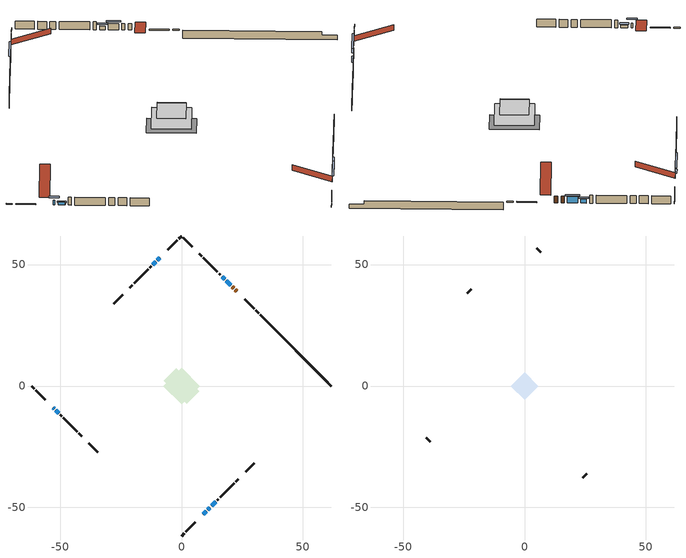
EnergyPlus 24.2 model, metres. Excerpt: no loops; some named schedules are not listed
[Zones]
conditioned space
 floor outside (Floor1 construction): -1.93,0 0,1.93 1.93,0 0,-1.93 z1.37
 floor outside (Floor2 construction): -1.14,0 0,1.14 1.14,0 0,-1.14 z1.37
 floor adiabatic (AdiabaticFloorConstruction): -7.58,0 0,7.58 7.58,0 0,-7.58 z1.37
 floor foundation (Slab1 construction): -7.33,2.15 -2.15,7.33 7.33,-2.15 2.15,-7.33 z-1.07
 wall outside (RimJoist1 construction): 0,-61.74 1.19,-60.55 / -61.74,0 -60.55,-1.19 / 0,61.74 -1.19,60.55 / 31.77,29.97 30.59,31.16 z1.37:1.67
 wall outside (RimJoist2 construction): 1.85,-59.9 5.65,-56.09 / -59.9,-1.85 -56.09,-5.65 / -1.85,59.9 -5.65,56.09 / 29.93,31.81 26.13,35.62 z1.37:1.67
 wall outside (AdiabaticWallConstruction 1): 22.82,38.92 22.17,39.57 / 21.52,40.22 20.94,40.8 z1.37:3.4
 wall outside (AdiabaticWallConstruction): 20.29,41.45 18.38,43.36 z1.37:3.38; 8.96,-52.79 10.21,-51.53 / -10.62,51.13 -11.87,49.87 z1.37:2.34; 10.87,-50.87 11.7,-50.05 / 12.35,-49.39 14,-47.74 / -51.81,-9.94 -50.55,-11.19 z1.37:2.23; -8.96,52.79 -9.96,51.78 / -52.79,-8.96 -52.46,-9.28 z1.37:2.84; 17.73,44.01 16.69,45.06 z1.37:2.54
 wall outside (Wall1 construction): 14.66,-47.08 15.23,-46.52 / -49.89,-11.85 -49.33,-12.42 / -12.53,49.21 -13.1,48.65 / 16.03,45.71 15.46,46.28 z1.37:3.81
 wall outside (Wall2 construction): 15.88,-45.86 21.65,-40.09 / -48.67,-13.07 -42.9,-18.84 / -13.75,47.99 -19.52,42.22 / 14.81,46.94 9.04,52.71 z1.37:3.81
 wall outside (Wall3 construction): 22.31,-39.43 23.41,-38.34 / -42.24,-19.5 -41.15,-20.6 / -20.18,41.56 -21.28,40.47 / 8.38,53.36 7.28,54.46 z1.37:3.81
 wall outside (Wall6 construction): 26.37,-35.38 30.03,-31.71 / -38.19,-23.56 -34.52,-27.22 / -24.24,37.51 -27.9,33.84 / 4.32,57.42 0.66,61.09 z1.37:3.81
 wall foundation (FoundationWall1 construction): 32.43,29.31,-1.07 32.43,29.31,1.37 58.81,2.93,1.37 58.81,2.93,0.3 61.74,0,0.3 61.74,0,-1.07
 window (WindowConstruction): 20.29,41.46 18.38,43.36 z1.37:3.38
 window (WindowConstruction 7): 8.96,-52.79 10.21,-51.53 z1.37:2.34
 window (WindowConstruction 8): 10.87,-50.87 11.7,-50.05 z1.37:2.23
 window (WindowConstruction 1): -8.96,52.79 -9.96,51.78 z1.37:2.84
 window (WindowConstruction 2): 12.35,-49.39 14,-47.74 z1.37:2.23
 window (WindowConstruction 3): -52.79,-8.96 -52.46,-9.28 z1.37:2.84
 window (WindowConstruction 4): -51.81,-9.94 -50.55,-11.19 z1.37:2.23
 window (WindowConstruction 5): 17.73,44.02 16.69,45.06 z1.37:2.54
 window (WindowConstruction 6): -10.62,51.12 -11.87,49.87 z1.37:2.34
 door (Door): 22.82,38.93 22.17,39.57 z1.37:3.4
 door (Door 1): 21.52,40.23 20.94,40.8 z1.37:3.4
 ceiling adiabatic (AdiabaticFloorConstruction): 0,-7.58 7.58,0 0,7.58 -7.58,0 z1.37
attic - vented
 floor to conditioned space (Floor3 construction Reversed): -5.57,0 0,5.57 5.57,0 0,-5.57 z3.81
 floor to conditioned space (Floor4 construction Reversed): -5.45,0 0,5.45 5.45,0 0,-5.45 z3.81
 wall outside (Wall4 construction): 24.06,-37.68 25.71,-36.03 / -40.49,-21.25 -38.84,-22.9 / -21.93,39.81 -23.58,38.16 / 6.63,55.12 4.98,56.76 z1.37:3.81
 roof outside (Roof1 construction): 8.3,-53.44,3.81 0.73,-45.87,7.38 -1.26,-47.87,7.38 6.3,-55.44,3.81; -53.44,-8.3,3.81 -45.87,-0.73,7.38 -47.87,1.26,7.38 -55.44,-6.3,3.81; -8.3,53.44,3.81 -0.73,45.87,7.38 1.26,47.87,7.38 -6.3,55.44,3.81; 23.47,38.27,3.81 15.9,30.7,7.38 17.9,28.7,7.38 25.47,36.27,3.81
shading: 17.95,43.79 20.72,41.02 21.04,41.35 18.28,44.11 z3.99; 12.15,-49.59 7.02,-54.72 7.34,-55.05 12.48,-49.92 z5.08; 13.63,-48.11 8.93,-52.81 9.26,-53.14 13.96,-48.43 z4.97; -10.17,51.57 -8.75,53 -9.07,53.32 -10.5,51.9 z3.14; 14.21,-47.53 12.14,-49.6 12.47,-49.93 14.54,-47.85 z2.53; -51.6,-10.14 -53.65,-8.09 -54.08,-8.53 -52.03,-10.57 z4.06; -50.34,-11.4 -52.02,-9.73 -52.45,-10.16 -50.77,-11.84 z2.53; 16.26,45.49 18.16,43.58 18.48,43.91 16.58,45.81 z3.15; -13.81,47.93 -8.68,53.06 -9.01,53.39 -14.14,48.26 z5.08
[Building]
Building 1: Terrain=Suburbs
[Site:Location]
Calgary Intl AP_AB: Latitude {deg}=51.11; Longitude {deg}=-114.02; Time Zone {hr}=-7; Elevation {m}=1084; Keep Site Location Information=Yes
[Site:GroundTemperature:Shallow]
0.326196, -1.55603, -1.70677, -0.813554, 2.7722, 6.34125, 9.43543, 11.3955, 11.562, 9.96783, 6.95256, 3.49299
[Site:WaterMainsTemperature]
Calculation Method=Schedule; Temperature Schedule=mains temperature schedule
[Material] Roughness=Rough; Thermal Absorptance=0.9
Name | Thickness {m} | Conductivity {W/m-K} | Density {kg/m3} | Specific Heat {J/kg-K} | Solar Absorptance | Visible Absorptance
asphalt or fiberglass shingles | 0.00635 | 0.162714 | 1121.4 | 1465.45 | 0.4 | 0.4
ceiling loosefill ins | 0.169333 | 0.0480833 | 16.02 | 1046.75 | 0.7 | 0.7
ceiling stud and cavity | 0.1397 | 0.153456 | 65.682 | 1177.47 | 0.7 | 0.7
ceiling stud and cavity 1 | 0.1397 | 0.185801 | 65.682 | 1177.47 | 0.7 | 0.7
concrete 4.0 in. | 0.1016 | 1.803125 | 2242.8 | 837.4 | 0.7 | 0.7
concrete 8.0 in. | 0.2032 | 1.803125 | 2242.8 | 837.4 | 0.7 | 0.7
door material | 0.04445 | 0.0451087 | 512.64 | 1214.23 | 0.7 | 0.7
floor covering | 0.0127 | 0.0433444 | 54.468 | 1339.84 | 0.6 | 0.6
floor rigid ins | 0.103632 | 0.029427 | 32.04 | 1214.23 | 0.7 | 0.7
floor rigid ins 1; wall rigid ins 1 | 0.512978 | 0.029427 | 32.04 | 1214.23 | 0.7 | 0.7
floor stud and cavity | 0.1397 | 0.122209 | 92.3553 | 1139.71 | 0.7 | 0.7
floor stud and cavity 1 | 0.1397 | 0.122966 | 92.3553 | 1139.71 | 0.7 | 0.7
floor stud and cavity 2 | 0.1397 | 1.75129 | 37.0049 | 1207.88 | 0.7 | 0.7
furniture material conditioned space 1 | 0.1524 | 0.115458 | 640.8 | 1214.23 | 0.6 | 0.6
gypsum board | 0.0127 | 0.160291 | 801 | 837.4 | 0.6 | 0.6
osb sheathing 0.5 in. | 0.0127 | 0.115458 | 512.64 | 1214.23 | 0.7 | 0.7
osb sheathing 0.75 in. | 0.01905 | 0.115458 | 512.64 | 1214.23 | 0.7 | 0.7
osb sheathing 2.0 in. | 0.0508 | 0.115458 | 512.64 | 1214.23 | 0.7 | 0.7
rim joist rigid ins; wall rigid ins | 0.051816 | 0.029427 | 32.04 | 1214.23 | 0.7 | 0.7
rim joist stud and cavity | 0.0508 | 0.0513729 | 125.044 | 1163.47 | 0.6 | 0.6
rim joist stud and cavity 1 | 0.0508 | 0.0498635 | 125.044 | 1163.47 | 0.6 | 0.6
slab rigid ins | 0.000517642 | 0.029427 | 32.04 | 1214.23 | 0.7 | 0.7
wall stud and cavity | 0.1397 | 0.186681 | 139.0536 | 1170.24 | 0.7 | 0.7
wall stud and cavity 1 | 0.1397 | 0.174372 | 139.0536 | 1170.24 | 0.7 | 0.7
wall stud and cavity 2 | 0.1397 | 0.255113 | 139.0536 | 1170.24 | 0.7 | 0.7
wall stud and cavity 3 | 0.0889 | 6.9971 | 50.32683 | 1063.81 | 0.6 | 0.6
wall stud and cavity 4 | 0.1397 | 0.206382 | 139.0536 | 1170.24 | 0.7 | 0.7
wall stud and cavity 5 | 0.0889 | 0.380278 | 52.3479 | 1209.89 | 0.7 | 0.7
wall stud and cavity 6 | 0.0889 | 0.391764 | 83.0341 | 1211.67 | 0.7 | 0.7
wood siding | 0.0254 | 0.102417 | 544.68 | 1172.36 | 0.4 | 0.4
wood siding 1 | 0.00254 | 0.102417 | 544.68 | 1172.36 | 0.4 | 0.4
wood siding 2; wood siding 3; wood siding 4 | 0.0254 | 0.102417 | 544.68 | 1172.36 | 0.7 | 0.7
[WindowMaterial:SimpleGlazingSystem]
Name | U-Factor {W/m2-K} | Solar Heat Gain Coefficient
WindowMaterial | 2.79698 | 0.66
WindowMaterial 1 | 2.779381 | 0.56
WindowMaterial 2 | 2.77768 | 0.53
WindowMaterial 3 | 2.75724 | 0.6
WindowMaterial 4 | 2.77825 | 0.66
WindowMaterial 5 | 2.78619 | 0.58
WindowMaterial 6 | 2.78563 | 0.58
[Construction]
AdiabaticFloorConstruction: floor stud and cavity 2, floor rigid ins 1, osb sheathing 0.75 in., floor covering
AdiabaticWallConstruction: wood siding 3, wall rigid ins 1, wall stud and cavity 5, gypsum board
AdiabaticWallConstruction 1: wood siding 4, wall rigid ins 1, wall stud and cavity 5, gypsum board
Door; Door 1: door material
Floor1 construction: floor stud and cavity, floor rigid ins, osb sheathing 0.75 in., floor covering
Floor2 construction: floor stud and cavity 1, floor rigid ins, osb sheathing 0.75 in., floor covering
Floor3 construction Reversed: gypsum board, ceiling stud and cavity, ceiling loosefill ins
Floor4 construction Reversed: gypsum board, ceiling stud and cavity 1, ceiling loosefill ins
FoundationWall1 construction: concrete 8.0 in.
furniture construction conditioned space 1: furniture material conditioned space 1
PartitionWallConstruction: gypsum board, wall stud and cavity 6, gypsum board
RimJoist1 construction: wood siding 2, rim joist rigid ins, osb sheathing 2.0 in., rim joist stud and cavity
RimJoist2 construction: wood siding 2, rim joist rigid ins, osb sheathing 2.0 in., rim joist stud and cavity 1
Roof1 construction: asphalt or fiberglass shingles
Slab1 construction: slab rigid ins, concrete 4.0 in.
Wall1 construction: wood siding, wall rigid ins, osb sheathing 0.5 in., wall stud and cavity, gypsum board
Wall2 construction: wood siding, wall rigid ins, osb sheathing 0.5 in., wall stud and cavity 1, gypsum board
Wall3 construction: wood siding, wall rigid ins, osb sheathing 0.5 in., wall stud and cavity 2, gypsum board
Wall4 construction: wood siding 1, wall stud and cavity 3
Wall6 construction: wood siding, wall rigid ins, osb sheathing 0.5 in., wall stud and cavity 4, gypsum board
WindowConstruction: WindowMaterial
WindowConstruction 1: WindowMaterial 1
WindowConstruction 2; WindowConstruction 8: WindowMaterial 2
WindowConstruction 3: WindowMaterial 3
WindowConstruction 4: WindowMaterial 4
WindowConstruction 5: WindowMaterial 5
WindowConstruction 6; WindowConstruction 7: WindowMaterial 6
[Zone] Multiplier=1; Part of Total Floor Area=Yes
Name | Volume {m3}
attic - vented | 70.681
conditioned space | 599.1
[Space]
Name | Zone | Volume {m3}
attic - vented 1 | attic - vented | 70.681
conditioned space 1 | conditioned space | 599.1
[ZoneInfiltration:EffectiveLeakageArea]
infil attic - vented 1: Zone or Space=attic - vented 1; Schedule=Always On Discrete; Effective Air Leakage Area {cm2}=4169.49; Stack Coefficient=0.000417703; Wind Coefficient=1.38087e-05
[ZoneMixing]
whole house fan mix: Zone or Space=attic - vented; Schedule=Always On Continuous; Design Flow Rate Calculation Method=Flow/Zone; Design Flow Rate {m3/s}=0; Source Zone or Space=conditioned space
[SurfaceProperty:ExposedFoundationPerimeter]
Slab1: Exposed Perimeter Calculation Method=TotalExposedPerimeter; Total Exposed Perimeter {m}=41.453
[InternalMass] Zone or ZoneList=conditioned space; Space or SpaceList=conditioned space 1
Name | Construction | Surface Area {m2}
furniture mass conditioned space 1 | furniture construction conditioned space 1 | 89.1764
partition wall mass | PartitionWallConstruction | 222.941
[Lights]
interior lighting: Zone or ZoneList or Space or SpaceList=conditioned space 1; Schedule=interior lighting schedule; Design Level Calculation Method=LightingLevel; Lighting Level {W}=343.2; Return Air Fraction=0; Fraction Radiant=0.6; Fraction Visible=0.2; Fraction Replaceable=1
[People]
occupants: Zone or ZoneList or Space or SpaceList=conditioned space 1; Number of People Schedule=occupants schedule; Number of People Calculation Method=People; Number of People=3; Fraction Radiant=0.314171; Sensible Heat Fraction=0.56303; Activity Level Schedule=occupants activity schedule; Carbon Dioxide Generation Rate {m3/s-W}=0; Enable ASHRAE 55 Comfort Warnings=No; Mean Radiant Temperature Calculation Type=EnclosureAveraged
[ElectricEquipment] Zone or ZoneList or Space or SpaceList=conditioned space 1; Design Level Calculation Method=EquipmentLevel
Name | Schedule | Design Level {W} | Fraction Latent | Fraction Radiant | Fraction Lost
clothes dryer | clothes dryer schedule | 140.772 | 0.015 | 0.081 | 0.85
clothes washer | clothes washer schedule | 32.1985 | 0.03 | 0.162 | 0.7
cooking range | cooking range schedule | 215.147 | 0.08 | 0.432 | 0.2
dishwasher | dishwasher schedule | 66.8632 | 0.3 | 0.18 | 0.4
fridge | fridge schedule | 72.9452 | 0 | 0.6 | 0
mech vent bath fan 0 | mech vent bath fan 0 schedule | 50.2 | 0 | 0 | 1
mech vent bath fan 1 | mech vent bath fan 1 schedule | 50.2 | 0 | 0 | 1
mech vent bath fan 2 | mech vent bath fan 2 schedule | 50.2 | 0 | 0 | 1
mech vent house fan | mech vent house fan schedule | 0 | 0 | 0 | 1
mech vent house fan cfis | mech vent house fan cfis schedule | 0 | 0 | 0 | 0
mech vent range fan 0 | mech vent range fan 0 schedule | 57 | 0 | 0 | 1
misc plug loads | misc plug loads schedule | 494.7 | 0.045 | 0.513 | 0.1
whole house fan | Always On Discrete | 0 | 0 | 0 | 1
[OtherEquipment] Zone or ZoneList or Space or SpaceList=conditioned space 1; Design Level Calculation Method=EquipmentLevel
Name | Fuel Type | Schedule | Design Level {W} | Fraction Latent | Fraction Radiant | Fraction Lost
clothes dryer 1 | Electricity | clothes dryer schedule | 0 | 0.015 | 0.081 | 0.85
cooking range 1 | Electricity | cooking range schedule | 0 | 0.08 | 0.432 | 0.2
general water use latent | None | general water use schedule | 62.594 | 1 | 0 | 0
general water use sensible | None | general water use schedule | -61.6891 | 0 | 0.6 | 0
mech vent house fan latent load | None | Always On Discrete | 0 | 1 | 0 | 0
mech vent house fan sensible load | None | Always On Discrete | 0 | 0 | 0 | 0
water heater energy adjustment1 | NaturalGas | Always On Discrete | 0.01 | 0 | 0 | 1
[ZoneInfiltration:DesignFlowRate] Zone or ZoneList or Space or SpaceList=conditioned space 1; Schedule=Always On Discrete; Design Flow Rate Calculation Method=Flow/Zone; Design Flow Rate {m3/s}=0
infil flow; natural vent flow; whole house fan flow
[Foundation:Kiva]
Foundation Kiva 1: Initial Indoor Air Temperature {C}=18; Wall Height Above Grade {m}=1.36998; Wall Depth Below Slab {m}=0.2032
[Foundation:Kiva:Settings]
Soil Conductivity {W/m-K}=0.849921; Soil Density {kg/m3}=1842.3; Soil Specific Heat {J/kg-K}=418.7; Ground Solar Absorptivity=0.9; Ground Thermal Absorptivity=0.9; Ground Surface Roughness {m}=0.03; Far-Field Width {m}=40; Deep-Ground Boundary Condition=ZeroFlux; Deep-Ground Depth {m}=40; Minimum Cell Dimension {m}=0.2; Maximum Cell Growth Coefficient=3; Simulation Timestep=Timestep
[Exterior:Lights]
exterior lighting: Schedule=exterior lighting schedule; Design Level {W}=75.6
[Schedule:Constant]
Name | Hourly Value
Always On Continuous; mech vent house fan schedule; mech vent house fan cfis schedule; Always On Discrete | 1
occupants activity schedule | 117.228
fridge schedule | 0
[Schedule:Week:Daily]
interior lighting schedule Week Rule - Jan1-Jan27: interior lighting schedule day, interior lighting schedule day, interior lighting schedule day, interior lighting schedule day, interior lighting schedule day, interior lighting schedule day, interior lighting schedule day, interior lighting schedule default day, interior lighting schedule default day, interior lighting schedule default day, interior lighting schedule default day, interior lighting schedule default day
interior lighting schedule Week Rule - Jan28-Feb3: interior lighting schedule day, interior lighting schedule day, interior lighting schedule day, interior lighting schedule day, interior lighting schedule day 1, interior lighting schedule day 1, interior lighting schedule day 1, interior lighting schedule default day, interior lighting schedule default day, interior lighting schedule default day, interior lighting schedule default day, interior lighting schedule default day
interior lighting schedule Week Rule - Feb4-Feb24: interior lighting schedule day 1, interior lighting schedule day 1, interior lighting schedule day 1, interior lighting schedule day 1, interior lighting schedule day 1, interior lighting schedule day 1, interior lighting schedule day 1, interior lighting schedule default day, interior lighting schedule default day, interior lighting schedule default day, interior lighting schedule default day, interior lighting schedule default day
interior lighting schedule Week Rule - Feb25-Mar3: interior lighting schedule day 1, interior lighting schedule day 1, interior lighting schedule day 1, interior lighting schedule day 1, interior lighting schedule day 2, interior lighting schedule day 2, interior lighting schedule day 2, interior lighting schedule default day, interior lighting schedule default day, interior lighting schedule default day, interior lighting schedule default day, interior lighting schedule default day
interior lighting schedule Week Rule - Mar4-Mar31: interior lighting schedule day 2, interior lighting schedule day 2, interior lighting schedule day 2, interior lighting schedule day 2, interior lighting schedule day 2, interior lighting schedule day 2, interior lighting schedule day 2, interior lighting schedule default day, interior lighting schedule default day, interior lighting schedule default day, interior lighting schedule default day, interior lighting schedule default day
interior lighting schedule Week Rule - Apr1-Apr28: interior lighting schedule day 3, interior lighting schedule day 3, interior lighting schedule day 3, interior lighting schedule day 3, interior lighting schedule day 3, interior lighting schedule day 3, interior lighting schedule day 3, interior lighting schedule default day, interior lighting schedule default day, interior lighting schedule default day, interior lighting schedule default day, interior lighting schedule default day
interior lighting schedule Week Rule - Apr29-May5: interior lighting schedule day 3, interior lighting schedule day 3, interior lighting schedule day 4, interior lighting schedule day 4, interior lighting schedule day 4, interior lighting schedule day 4, interior lighting schedule day 4, interior lighting schedule default day, interior lighting schedule default day, interior lighting schedule default day, interior lighting schedule default day, interior lighting schedule default day
interior lighting schedule Week Rule - May6-May26: interior lighting schedule day 4, interior lighting schedule day 4, interior lighting schedule day 4, interior lighting schedule day 4, interior lighting schedule day 4, interior lighting schedule day 4, interior lighting schedule day 4, interior lighting schedule default day, interior lighting schedule default day, interior lighting schedule default day, interior lighting schedule default day, interior lighting schedule default day
interior lighting schedule Week Rule - May27-Jun2: interior lighting schedule day 4, interior lighting schedule day 4, interior lighting schedule day 4, interior lighting schedule day 4, interior lighting schedule day 4, interior lighting schedule day 5, interior lighting schedule day 5, interior lighting schedule default day, interior lighting schedule default day, interior lighting schedule default day, interior lighting schedule default day, interior lighting schedule default day
interior lighting schedule Week Rule - Jun3-Jun30: interior lighting schedule day 5, interior lighting schedule day 5, interior lighting schedule day 5, interior lighting schedule day 5, interior lighting schedule day 5, interior lighting schedule day 5, interior lighting schedule day 5, interior lighting schedule default day, interior lighting schedule default day, interior lighting schedule default day, interior lighting schedule default day, interior lighting schedule default day
interior lighting schedule Week Rule - Jul1-Jul28: interior lighting schedule day 6, interior lighting schedule day 6, interior lighting schedule day 6, interior lighting schedule day 6, interior lighting schedule day 6, interior lighting schedule day 6, interior lighting schedule day 6, interior lighting schedule default day, interior lighting schedule default day, interior lighting schedule default day, interior lighting schedule default day, interior lighting schedule default day
interior lighting schedule Week Rule - Jul29-Aug4: interior lighting schedule day 6, interior lighting schedule day 6, interior lighting schedule day 6, interior lighting schedule day 7, interior lighting schedule day 7, interior lighting schedule day 7, interior lighting schedule day 7, interior lighting schedule default day, interior lighting schedule default day, interior lighting schedule default day, interior lighting schedule default day, interior lighting schedule default day
interior lighting schedule Week Rule - Aug5-Aug25: interior lighting schedule day 7, interior lighting schedule day 7, interior lighting schedule day 7, interior lighting schedule day 7, interior lighting schedule day 7, interior lighting schedule day 7, interior lighting schedule day 7, interior lighting schedule default day, interior lighting schedule default day, interior lighting schedule default day, interior lighting schedule default day, interior lighting schedule default day
interior lighting schedule Week Rule - Aug26-Sep1: interior lighting schedule day 7, interior lighting schedule day 7, interior lighting schedule day 7, interior lighting schedule day 7, interior lighting schedule day 7, interior lighting schedule day 7, interior lighting schedule day 8, interior lighting schedule default day, interior lighting schedule default day, interior lighting schedule default day, interior lighting schedule default day, interior lighting schedule default day
interior lighting schedule Week Rule - Sep2-Sep29: interior lighting schedule day 8, interior lighting schedule day 8, interior lighting schedule day 8, interior lighting schedule day 8, interior lighting schedule day 8, interior lighting schedule day 8, interior lighting schedule day 8, interior lighting schedule default day, interior lighting schedule default day, interior lighting schedule default day, interior lighting schedule default day, interior lighting schedule default day
interior lighting schedule Week Rule - Sep30-Oct6: interior lighting schedule day 8, interior lighting schedule day 9, interior lighting schedule day 9, interior lighting schedule day 9, interior lighting schedule day 9, interior lighting schedule day 9, interior lighting schedule day 9, interior lighting schedule default day, interior lighting schedule default day, interior lighting schedule default day, interior lighting schedule default day, interior lighting schedule default day
interior lighting schedule Week Rule - Oct7-Oct27: interior lighting schedule day 9, interior lighting schedule day 9, interior lighting schedule day 9, interior lighting schedule day 9, interior lighting schedule day 9, interior lighting schedule day 9, interior lighting schedule day 9, interior lighting schedule default day, interior lighting schedule default day, interior lighting schedule default day, interior lighting schedule default day, interior lighting schedule default day
interior lighting schedule Week Rule - Oct28-Nov3: interior lighting schedule day 9, interior lighting schedule day 9, interior lighting schedule day 9, interior lighting schedule day 9, interior lighting schedule day 10, interior lighting schedule day 10, interior lighting schedule day 10, interior lighting schedule default day, interior lighting schedule default day, interior lighting schedule default day, interior lighting schedule default day, interior lighting schedule default day
interior lighting schedule Week Rule - Nov4-Nov24: interior lighting schedule day 10, interior lighting schedule day 10, interior lighting schedule day 10, interior lighting schedule day 10, interior lighting schedule day 10, interior lighting schedule day 10, interior lighting schedule day 10, interior lighting schedule default day, interior lighting schedule default day, interior lighting schedule default day, interior lighting schedule default day, interior lighting schedule default day
interior lighting schedule Week Rule - Nov25-Dec1: interior lighting schedule day 10, interior lighting schedule day 10, interior lighting schedule day 10, interior lighting schedule day 10, interior lighting schedule day 10, interior lighting schedule day 10, interior lighting schedule day 11, interior lighting schedule default day, interior lighting schedule default day, interior lighting schedule default day, interior lighting schedule default day, interior lighting schedule default day
interior lighting schedule Week Rule - Dec2-Dec31: interior lighting schedule day 11, interior lighting schedule day 11, interior lighting schedule day 11, interior lighting schedule day 11, interior lighting schedule day 11, interior lighting schedule day 11, interior lighting schedule day 11, interior lighting schedule default day, interior lighting schedule default day, interior lighting schedule default day, interior lighting schedule default day, interior lighting schedule default day
occupants schedule Week Rule - Jan1-Dec31: occupants schedule day, occupants schedule day, occupants schedule day, occupants schedule day, occupants schedule day, occupants schedule day, occupants schedule day, occupants schedule default day, occupants schedule default day, occupants schedule default day, occupants schedule default day, occupants schedule default day
clothes dryer schedule Week Rule - Jan1-Dec31: clothes dryer schedule day, clothes dryer schedule day, clothes dryer schedule day, clothes dryer schedule day, clothes dryer schedule day, clothes dryer schedule day, clothes dryer schedule day, clothes dryer schedule default day, clothes dryer schedule default day, clothes dryer schedule default day, clothes dryer schedule default day, clothes dryer schedule default day
clothes washer schedule Week Rule - Jan1-Dec31: clothes washer schedule day, clothes washer schedule day, clothes washer schedule day, clothes washer schedule day, clothes washer schedule day, clothes washer schedule day, clothes washer schedule day, clothes washer schedule default day, clothes washer schedule default day, clothes washer schedule default day, clothes washer schedule default day, clothes washer schedule default day
cooking range schedule Week Rule - Jan1-Dec31: cooking range schedule day, cooking range schedule day, cooking range schedule day, cooking range schedule day, cooking range schedule day, cooking range schedule day, cooking range schedule day, cooking range schedule default day, cooking range schedule default day, cooking range schedule default day, cooking range schedule default day, cooking range schedule default day
dishwasher schedule Week Rule - Jan1-Dec31: dishwasher schedule day, dishwasher schedule day, dishwasher schedule day, dishwasher schedule day, dishwasher schedule day, dishwasher schedule day, dishwasher schedule day, dishwasher schedule default day, dishwasher schedule default day, dishwasher schedule default day, dishwasher schedule default day, dishwasher schedule default day
mech vent bath fan 0 schedule Week Rule - Jan1-Dec31: mech vent bath fan 0 schedule day, mech vent bath fan 0 schedule day, mech vent bath fan 0 schedule day, mech vent bath fan 0 schedule day, mech vent bath fan 0 schedule day, mech vent bath fan 0 schedule day, mech vent bath fan 0 schedule day, mech vent bath fan 0 schedule default day, mech vent bath fan 0 schedule default day, mech vent bath fan 0 schedule default day, mech vent bath fan 0 schedule default day, mech vent bath fan 0 schedule default day
mech vent bath fan 1 schedule Week Rule - Jan1-Dec31: mech vent bath fan 1 schedule day, mech vent bath fan 1 schedule day, mech vent bath fan 1 schedule day, mech vent bath fan 1 schedule day, mech vent bath fan 1 schedule day, mech vent bath fan 1 schedule day, mech vent bath fan 1 schedule day, mech vent bath fan 1 schedule default day, mech vent bath fan 1 schedule default day, mech vent bath fan 1 schedule default day, mech vent bath fan 1 schedule default day, mech vent bath fan 1 schedule default day
mech vent bath fan 2 schedule Week Rule - Jan1-Dec31: mech vent bath fan 2 schedule day, mech vent bath fan 2 schedule day, mech vent bath fan 2 schedule day, mech vent bath fan 2 schedule day, mech vent bath fan 2 schedule day, mech vent bath fan 2 schedule day, mech vent bath fan 2 schedule day, mech vent bath fan 2 schedule default day, mech vent bath fan 2 schedule default day, mech vent bath fan 2 schedule default day, mech vent bath fan 2 schedule default day, mech vent bath fan 2 schedule default day
mech vent range fan 0 schedule Week Rule - Jan1-Dec31: mech vent range fan 0 schedule day, mech vent range fan 0 schedule day, mech vent range fan 0 schedule day, mech vent range fan 0 schedule day, mech vent range fan 0 schedule day, mech vent range fan 0 schedule day, mech vent range fan 0 schedule day, mech vent range fan 0 schedule default day, mech vent range fan 0 schedule default day, mech vent range fan 0 schedule default day, mech vent range fan 0 schedule default day, mech vent range fan 0 schedule default day
misc plug loads schedule Week Rule - Jan1-Dec31: misc plug loads schedule day, misc plug loads schedule day, misc plug loads schedule day, misc plug loads schedule day, misc plug loads schedule day, misc plug loads schedule day, misc plug loads schedule day, misc plug loads schedule default day, misc plug loads schedule default day, misc plug loads schedule default day, misc plug loads schedule default day, misc plug loads schedule default day
general water use schedule Week Rule - Jan1-Dec31: general water use schedule day, general water use schedule day, general water use schedule day, general water use schedule day, general water use schedule day, general water use schedule day, general water use schedule day, general water use schedule default day, general water use schedule default day, general water use schedule default day, general water use schedule default day, general water use schedule default day
exterior lighting schedule Week Rule - Jan1-Jan27: exterior lighting schedule day, exterior lighting schedule day, exterior lighting schedule day, exterior lighting schedule day, exterior lighting schedule day, exterior lighting schedule day, exterior lighting schedule day, exterior lighting schedule default day, exterior lighting schedule default day, exterior lighting schedule default day, exterior lighting schedule default day, exterior lighting schedule default day
exterior lighting schedule Week Rule - Jan28-Feb3: exterior lighting schedule day, exterior lighting schedule day, exterior lighting schedule day, exterior lighting schedule day, exterior lighting schedule day 1, exterior lighting schedule day 1, exterior lighting schedule day 1, exterior lighting schedule default day, exterior lighting schedule default day, exterior lighting schedule default day, exterior lighting schedule default day, exterior lighting schedule default day
exterior lighting schedule Week Rule - Feb4-Feb24: exterior lighting schedule day 1, exterior lighting schedule day 1, exterior lighting schedule day 1, exterior lighting schedule day 1, exterior lighting schedule day 1, exterior lighting schedule day 1, exterior lighting schedule day 1, exterior lighting schedule default day, exterior lighting schedule default day, exterior lighting schedule default day, exterior lighting schedule default day, exterior lighting schedule default day
exterior lighting schedule Week Rule - Feb25-Mar3: exterior lighting schedule day 1, exterior lighting schedule day 1, exterior lighting schedule day 1, exterior lighting schedule day 1, exterior lighting schedule day 2, exterior lighting schedule day 2, exterior lighting schedule day 2, exterior lighting schedule default day, exterior lighting schedule default day, exterior lighting schedule default day, exterior lighting schedule default day, exterior lighting schedule default day
exterior lighting schedule Week Rule - Mar4-Mar31: exterior lighting schedule day 2, exterior lighting schedule day 2, exterior lighting schedule day 2, exterior lighting schedule day 2, exterior lighting schedule day 2, exterior lighting schedule day 2, exterior lighting schedule day 2, exterior lighting schedule default day, exterior lighting schedule default day, exterior lighting schedule default day, exterior lighting schedule default day, exterior lighting schedule default day
exterior lighting schedule Week Rule - Apr1-Apr28: exterior lighting schedule day 3, exterior lighting schedule day 3, exterior lighting schedule day 3, exterior lighting schedule day 3, exterior lighting schedule day 3, exterior lighting schedule day 3, exterior lighting schedule day 3, exterior lighting schedule default day, exterior lighting schedule default day, exterior lighting schedule default day, exterior lighting schedule default day, exterior lighting schedule default day
exterior lighting schedule Week Rule - Apr29-May5: exterior lighting schedule day 3, exterior lighting schedule day 3, exterior lighting schedule day 4, exterior lighting schedule day 4, exterior lighting schedule day 4, exterior lighting schedule day 4, exterior lighting schedule day 4, exterior lighting schedule default day, exterior lighting schedule default day, exterior lighting schedule default day, exterior lighting schedule default day, exterior lighting schedule default day
exterior lighting schedule Week Rule - May6-May26: exterior lighting schedule day 4, exterior lighting schedule day 4, exterior lighting schedule day 4, exterior lighting schedule day 4, exterior lighting schedule day 4, exterior lighting schedule day 4, exterior lighting schedule day 4, exterior lighting schedule default day, exterior lighting schedule default day, exterior lighting schedule default day, exterior lighting schedule default day, exterior lighting schedule default day
exterior lighting schedule Week Rule - May27-Jun2: exterior lighting schedule day 4, exterior lighting schedule day 4, exterior lighting schedule day 4, exterior lighting schedule day 4, exterior lighting schedule day 4, exterior lighting schedule day 5, exterior lighting schedule day 5, exterior lighting schedule default day, exterior lighting schedule default day, exterior lighting schedule default day, exterior lighting schedule default day, exterior lighting schedule default day
exterior lighting schedule Week Rule - Jun3-Jun30: exterior lighting schedule day 5, exterior lighting schedule day 5, exterior lighting schedule day 5, exterior lighting schedule day 5, exterior lighting schedule day 5, exterior lighting schedule day 5, exterior lighting schedule day 5, exterior lighting schedule default day, exterior lighting schedule default day, exterior lighting schedule default day, exterior lighting schedule default day, exterior lighting schedule default day
exterior lighting schedule Week Rule - Jul1-Jul28: exterior lighting schedule day 6, exterior lighting schedule day 6, exterior lighting schedule day 6, exterior lighting schedule day 6, exterior lighting schedule day 6, exterior lighting schedule day 6, exterior lighting schedule day 6, exterior lighting schedule default day, exterior lighting schedule default day, exterior lighting schedule default day, exterior lighting schedule default day, exterior lighting schedule default day
exterior lighting schedule Week Rule - Jul29-Aug4: exterior lighting schedule day 6, exterior lighting schedule day 6, exterior lighting schedule day 6, exterior lighting schedule day 7, exterior lighting schedule day 7, exterior lighting schedule day 7, exterior lighting schedule day 7, exterior lighting schedule default day, exterior lighting schedule default day, exterior lighting schedule default day, exterior lighting schedule default day, exterior lighting schedule default day
[Schedule:Year]
interior lighting schedule: interior lighting schedule Week Rule - Jan1-Jan27, 1, 1, 1, 27, interior lighting schedule Week Rule - Jan28-Feb3, 1, 28, 2, 3, interior lighting schedule Week Rule - Feb4-Feb24, 2, 4, 2, 24, interior lighting schedule Week Rule - Feb25-Mar3, 2, 25, 3, 3, interior lighting schedule Week Rule - Mar4-Mar31, 3, 4, 3, 31, interior lighting schedule Week Rule - Apr1-Apr28, 4, 1, 4, 28, interior lighting schedule Week Rule - Apr29-May5, 4, 29, 5, 5, interior lighting schedule Week Rule - May6-May26, 5, 6, 5, 26, interior lighting schedule Week Rule - May27-Jun2, 5, 27, 6, 2, interior lighting schedule Week Rule - Jun3-Jun30, 6, 3, 6, 30, interior lighting schedule Week Rule - Jul1-Jul28, 7, 1, 7, 28, interior lighting schedule Week Rule - Jul29-Aug4, 7, 29, 8, 4, interior lighting schedule Week Rule - Aug5-Aug25, 8, 5, 8, 25, interior lighting schedule Week Rule - Aug26-Sep1, 8, 26, 9, 1, interior lighting schedule Week Rule - Sep2-Sep29, 9, 2, 9, 29, interior lighting schedule Week Rule - Sep30-Oct6, 9, 30, 10, 6, interior lighting schedule Week Rule - Oct7-Oct27, 10, 7, 10, 27, interior lighting schedule Week Rule - Oct28-Nov3, 10, 28, 11, 3, interior lighting schedule Week Rule - Nov4-Nov24, 11, 4, 11, 24, interior lighting schedule Week Rule - Nov25-Dec1, 11, 25, 12, 1, interior lighting schedule Week Rule - Dec2-Dec31, 12, 2, 12, 31
occupants schedule: occupants schedule Week Rule - Jan1-Dec31, 1, 1, 12, 31
clothes dryer schedule: clothes dryer schedule Week Rule - Jan1-Dec31, 1, 1, 12, 31
clothes washer schedule: clothes washer schedule Week Rule - Jan1-Dec31, 1, 1, 12, 31
cooking range schedule: cooking range schedule Week Rule - Jan1-Dec31, 1, 1, 12, 31
dishwasher schedule: dishwasher schedule Week Rule - Jan1-Dec31, 1, 1, 12, 31
mech vent bath fan 0 schedule: mech vent bath fan 0 schedule Week Rule - Jan1-Dec31, 1, 1, 12, 31
mech vent bath fan 1 schedule: mech vent bath fan 1 schedule Week Rule - Jan1-Dec31, 1, 1, 12, 31
mech vent bath fan 2 schedule: mech vent bath fan 2 schedule Week Rule - Jan1-Dec31, 1, 1, 12, 31
mech vent range fan 0 schedule: mech vent range fan 0 schedule Week Rule - Jan1-Dec31, 1, 1, 12, 31
misc plug loads schedule: misc plug loads schedule Week Rule - Jan1-Dec31, 1, 1, 12, 31
general water use schedule: general water use schedule Week Rule - Jan1-Dec31, 1, 1, 12, 31
exterior lighting schedule: exterior lighting schedule Week Rule - Jan1-Jan27, 1, 1, 1, 27, exterior lighting schedule Week Rule - Jan28-Feb3, 1, 28, 2, 3, exterior lighting schedule Week Rule - Feb4-Feb24, 2, 4, 2, 24, exterior lighting schedule Week Rule - Feb25-Mar3, 2, 25, 3, 3, exterior lighting schedule Week Rule - Mar4-Mar31, 3, 4, 3, 31, exterior lighting schedule Week Rule - Apr1-Apr28, 4, 1, 4, 28, exterior lighting schedule Week Rule - Apr29-May5, 4, 29, 5, 5, exterior lighting schedule Week Rule - May6-May26, 5, 6, 5, 26, exterior lighting schedule Week Rule - May27-Jun2, 5, 27, 6, 2, exterior lighting schedule Week Rule - Jun3-Jun30, 6, 3, 6, 30, exterior lighting schedule Week Rule - Jul1-Jul28, 7, 1, 7, 28, exterior lighting schedule Week Rule - Jul29-Aug4, 7, 29, 8, 4, exterior lighting schedule Week Rule - Aug5-Aug25, 8, 5, 8, 25, exterior lighting schedule Week Rule - Aug26-Sep1, 8, 26, 9, 1, exterior lighting schedule Week Rule - Sep2-Sep29, 9, 2, 9, 29, exterior lighting schedule Week Rule - Sep30-Oct6, 9, 30, 10, 6, exterior lighting schedule Week Rule - Oct7-Oct27, 10, 7, 10, 27, exterior lighting schedule Week Rule - Oct28-Nov3, 10, 28, 11, 3, exterior lighting schedule Week Rule - Nov4-Nov24, 11, 4, 11, 24, exterior lighting schedule Week Rule - Nov25-Dec1, 11, 25, 12, 1, exterior lighting schedule Week Rule - Dec2-Dec31, 12, 2, 12, 31
[Schedule:Compact]
mains temperature schedule: Through: 01/01, For: AllDays, Until: 24:00, 5.30611, Through: 01/02, For: AllDays, Until: 24:00, 5.24556, Through: 01/03, For: AllDays, Until: 24:00, 5.18611, Through: 01/04, For: AllDays, Until: 24:00, 5.12778, Through: 01/05, For: AllDays, Until: 24:00, 5.07, Through: 01/06, For: AllDays, Until: 24:00, 5.01278, Through: 01/07, For: AllDays, Until: 24:00, 4.95722, Through: 01/08, For: AllDays, Until: 24:00, 4.90222, Through: 01/09, For: AllDays, Until: 24:00, 4.84778, Through: 01/10, For: AllDays, Until: 24:00, 4.795, Through: 01/11, For: AllDays, Until: 24:00, 4.74278, Through: 01/12, For: AllDays, Until: 24:00, 4.69167, Through: 01/13, For: AllDays, Until: 24:00, 4.64111, Through: 01/14, For: AllDays, Until: 24:00, 4.59222, Through: 01/15, For: AllDays, Until: 24:00, 4.54389, Through: 01/16, For: AllDays, Until: 24:00, 4.49722, Through: 01/17, For: AllDays, Until: 24:00, 4.45111, Through: 01/18, For: AllDays, Until: 24:00, 4.40611, Through: 01/19, For: AllDays, Until: 24:00, 4.36222, Through: 01/20, For: AllDays, Until: 24:00, 4.32, Through: 01/21, For: AllDays, Until: 24:00, 4.27833, Through: 01/22, For: AllDays, Until: 24:00, 4.23778, Through: 01/23, For: AllDays, Until: 24:00, 4.19833, Through: 01/24, For: AllDays, Until: 24:00, 4.16056, Through: 01/25, For: AllDays, Until: 24:00, 4.12333, Through: 01/26, For: AllDays, Until: 24:00, 4.08778, Through: 01/27, For: AllDays, Until: 24:00, 4.05278, Through: 01/28, For: AllDays, Until: 24:00, 4.01944, Through: 01/29, For: AllDays, Until: 24:00, 3.98722, Through: 01/30, For: AllDays, Until: 24:00, 3.95611, Through: 01/31, For: AllDays, Until: 24:00, 3.92667, Through: 02/01, For: AllDays, Until: 24:00, 3.89778, Through: 02/02, For: AllDays, Until: 24:00, 3.87056, Through: 02/03, For: AllDays, Until: 24:00, 3.84444, Through: 02/04, For: AllDays, Until: 24:00, 3.82, Through: 02/05, For: AllDays, Until: 24:00, 3.79611, Through: 02/06, For: AllDays, Until: 24:00, 3.77389, Through: 02/07, For: AllDays, Until: 24:00, 3.75333, Through: 02/08, For: AllDays, Until: 24:00, 3.73333, Through: 02/09, For: AllDays, Until: 24:00, 3.715, Through: 02/10, For: AllDays, Until: 24:00, 3.69778, Through: 02/11, For: AllDays, Until: 24:00, 3.68222, Through: 02/12, For: AllDays, Until: 24:00, 3.66778, Through: 02/13, For: AllDays, Until: 24:00, 3.65444, Through: 02/14, For: AllDays, Until: 24:00, 3.64278, Through: 02/15, For: AllDays, Until: 24:00, 3.63222, Through: 02/16, For: AllDays, Until: 24:00, 3.62278, Through: 02/17, For: AllDays, Until: 24:00, 3.615, Through: 02/18, For: AllDays, Until: 24:00, 3.60833, Through: 02/19, For: AllDays, Until: 24:00, 3.60333, Through: 02/20, For: AllDays, Until: 24:00, 3.59944, Through: 02/21, For: AllDays, Until: 24:00, 3.59667, Through: 02/22, For: AllDays, Until: 24:00, 3.59556, Through: 02/23, For: AllDays, Until: 24:00, 3.59556, Through: 02/24, For: AllDays, Until: 24:00, 3.59722, Through: 02/25, For: AllDays, Until: 24:00, 3.6, Through: 02/26, For: AllDays, Until: 24:00, 3.60389, Through: 02/27, For: AllDays, Until: 24:00, 3.60944, Through: 02/28, For: AllDays, Until: 24:00, 3.61611, Through: 03/01, For: AllDays, Until: 24:00, 3.62444, Through: 03/02, For: AllDays, Until: 24:00, 3.63333, Through: 03/03, For: AllDays, Until: 24:00, 3.64444, Through: 03/04, For: AllDays, Until: 24:00, 3.65611, Through: 03/05, For: AllDays, Until: 24:00, 3.67, Through: 03/06, For: AllDays, Until: 24:00, 3.68444, Through: 03/07, For: AllDays, Until: 24:00, 3.70056, Through: 03/08, For: AllDays, Until: 24:00, 3.71778, Through: 03/09, For: AllDays, Until: 24:00, 3.73611, Through: 03/10, For: AllDays, Until: 24:00, 3.75611, Through: 03/11, For: AllDays, Until: 24:00, 3.77722, Through: 03/12, For: AllDays, Until: 24:00, 3.79944, Through: 03/13, For: AllDays, Until: 24:00, 3.82333, Through: 03/14, For: AllDays, Until: 24:00, 3.84833, Through: 03/15, For: AllDays, Until: 24:00, 3.87444, Through: 03/16, For: AllDays, Until: 24:00, 3.90222, Through: 03/17, For: AllDays, Until: 24:00, 3.93056, Through: 03/18, For: AllDays, Until: 24:00, 3.96056, Through: 03/19, For: AllDays, Until: 24:00, 3.99167, Through: 03/20, For: AllDays, Until: 24:00, 4.02444, Through: 03/21, For: AllDays, Until: 24:00, 4.05778, Through: 03/22, For: AllDays, Until: 24:00, 4.09278, Through: 03/23, For: AllDays, Until: 24:00, 4.12833, Through: 03/24, For: AllDays, Until: 24:00, 4.16556, Through: 03/25, For: AllDays, Until: 24:00, 4.20389, Through: 03/26, For: AllDays, Until: 24:00, 4.24333, Through: 03/27, For: AllDays, Until: 24:00, 4.28389, Through: 03/28, For: AllDays, Until: 24:00, 4.32611, Through: 03/29, For: AllDays, Until: 24:00, 4.36889, Through: 03/30, For: AllDays, Until: 24:00, 4.41278, Through: 03/31, For: AllDays, Until: 24:00, 4.45778, Through: 04/01, For: AllDays, Until: 24:00, 4.50389, Through: 04/02, For: AllDays, Until: 24:00, 4.55111, Through: 04/03, For: AllDays, Until: 24:00, 4.59944, Through: 04/04, For: AllDays, Until: 24:00, 4.64833, Through: 04/05, For: AllDays, Until: 24:00, 4.69889, Through: 04/06, For: AllDays, Until: 24:00, 4.75, Through: 04/07, For: AllDays, Until: 24:00, 4.80222, Through: 04/08, For: AllDays, Until: 24:00, 4.85556, Through: 04/09, For: AllDays, Until: 24:00, 4.91, Through: 04/10, For: AllDays, Until: 24:00, 4.965, Through: 04/11, For: AllDays, Until: 24:00, 5.02111, Through: 04/12, For: AllDays, Until: 24:00, 5.07833, Through: 04/13, For: AllDays, Until: 24:00, 5.13611, Through: 04/14, For: AllDays, Until: 24:00, 5.195, Through: 04/15, For: AllDays, Until: 24:00, 5.25444, Through: 04/16, For: AllDays, Until: 24:00, 5.315, Through: 04/17, For: AllDays, Until: 24:00, 5.37611, Through: 04/18, For: AllDays, Until: 24:00, 5.43833, Through: 04/19, For: AllDays, Until: 24:00, 5.50111, Through: 04/20, For: AllDays, Until: 24:00, 5.565, Through: 04/21, For: AllDays, Until: 24:00, 5.62944, Through: 04/22, For: AllDays, Until: 24:00, 5.69444, Through: 04/23, For: AllDays, Until: 24:00, 5.76, Through: 04/24, For: AllDays, Until: 24:00, 5.82667, Through: 04/25, For: AllDays, Until: 24:00, 5.89389, Through: 04/26, For: AllDays, Until: 24:00, 5.96167, Through: 04/27, For: AllDays, Until: 24:00, 6.03056, Through: 04/28, For: AllDays, Until: 24:00, 6.09944, Through: 04/29, For: AllDays, Until: 24:00, 6.16944, Through: 04/30, For: AllDays, Until: 24:00, 6.23944, Through: 05/01, For: AllDays, Until: 24:00, 6.31056, Through: 05/02, For: AllDays, Until: 24:00, 6.38167, Through: 05/03, For: AllDays, Until: 24:00, 6.45333, Through: 05/04, For: AllDays, Until: 24:00, 6.52611, Through: 05/05, For: AllDays, Until: 24:00, 6.59889, Through: 05/06, For: AllDays, Until: 24:00, 6.67167, Through: 05/07, For: AllDays, Until: 24:00, 6.74556, Through: 05/08, For: AllDays, Until: 24:00, 6.81944, Through: 05/09, For: AllDays, Until: 24:00, 6.89389, Through: 05/10, For: AllDays, Until: 24:00, 6.96889, Through: 05/11, For: AllDays, Until: 24:00, 7.04389, Through: 05/12, For: AllDays, Until: 24:00, 7.11944, Through: 05/13, For: AllDays, Until: 24:00, 7.195, Through: 05/14, For: AllDays, Until: 24:00, 7.27111, Through: 05/15, For: AllDays, Until: 24:00, 7.34722, Through: 05/16, For: AllDays, Until: 24:00, 7.42389, Through: 05/17, For: AllDays, Until: 24:00, 7.50056, Through: 05/18, For: AllDays, Until: 24:00, 7.57722, Through: 05/19, For: AllDays, Until: 24:00, 7.65444, Through: 05/20, For: AllDays, Until: 24:00, 7.73167, Through: 05/21, For: AllDays, Until: 24:00, 7.80889, Through: 05/22, For: AllDays, Until: 24:00, 7.88611, Through: 05/23, For: AllDays, Until: 24:00, 7.96333, Through: 05/24, For: AllDays, Until: 24:00, 8.04111, Through: 05/25, For: AllDays, Until: 24:00, 8.11833, Through: 05/26, For: AllDays, Until: 24:00, 8.19611, Through: 05/27, For: AllDays, Until: 24:00, 8.27333, Through: 05/28, For: AllDays, Until: 24:00, 8.35056, Through: 05/29, For: AllDays, Until: 24:00, 8.42778, Through: 05/30, For: AllDays, Until: 24:00, 8.505, Through: 05/31, For: AllDays, Until: 24:00, 8.58222, Through: 06/01, For: AllDays, Until: 24:00, 8.65889, Through: 06/02, For: AllDays, Until: 24:00, 8.73556, Through: 06/03, For: AllDays, Until: 24:00, 8.81222, Through: 06/04, For: AllDays, Until: 24:00, 8.88889, Through: 06/05, For: AllDays, Until: 24:00, 8.965, Through: 06/06, For: AllDays, Until: 24:00, 9.04056, Through: 06/07, For: AllDays, Until: 24:00, 9.11611, Through: 06/08, For: AllDays, Until: 24:00, 9.19167, Through: 06/09, For: AllDays, Until: 24:00, 9.26667, Through: 06/10, For: AllDays, Until: 24:00, 9.34111, Through: 06/11, For: AllDays, Until: 24:00, 9.41556, Through: 06/12, For: AllDays, Until: 24:00, 9.48889, Through: 06/13, For: AllDays, Until: 24:00, 9.56278, Through: 06/14, For: AllDays, Until: 24:00, 9.63556, Through: 06/15, For: AllDays, Until: 24:00, 9.70833, Through: 06/16, For: AllDays, Until: 24:00, 9.78, Through: 06/17, For: AllDays, Until: 24:00, 9.85167, Through: 06/18, For: AllDays, Until: 24:00, 9.92278, Through: 06/19, For: AllDays, Until: 24:00, 9.99333, Through: 06/20, For: AllDays, Until: 24:00, 10.0633, Through: 06/21, For: AllDays, Until: 24:00, 10.1328, Through: 06/22, For: AllDays, Until: 24:00, 10.2011, Through: 06/23, For: AllDays, Until: 24:00, 10.2694, Through: 06/24, For: AllDays, Until: 24:00, 10.3367, Through: 06/25, For: AllDays, Until: 24:00, 10.4039, Through: 06/26, For: AllDays, Until: 24:00, 10.47, Through: 06/27, For: AllDays, Until: 24:00, 10.5356, Through: 06/28, For: AllDays, Until: 24:00, 10.6, Through: 06/29, For: AllDays, Until: 24:00, 10.6639, Through: 06/30, For: AllDays, Until: 24:00, 10.7272, Through: 07/01, For: AllDays, Until: 24:00, 10.7894, Through: 07/02, For: AllDays, Until: 24:00, 10.8511, Through: 07/03, For: AllDays, Until: 24:00, 10.9122, Through: 07/04, For: AllDays, Until: 24:00, 10.9722, Through: 07/05, For: AllDays, Until: 24:00, 11.0311, Through: 07/06, For: AllDays, Until: 24:00, 11.0894, Through: 07/07, For: AllDays, Until: 24:00, 11.1467, Through: 07/08, For: AllDays, Until: 24:00, 11.2033, Through: 07/09, For: AllDays, Until: 24:00, 11.2589, Through: 07/10, For: AllDays, Until: 24:00, 11.3133, Through: 07/11, For: AllDays, Until: 24:00, 11.3672, Through: 07/12, For: AllDays, Until: 24:00, 11.42, Through: 07/13, For: AllDays, Until: 24:00, 11.4717, Through: 07/14, For: AllDays, Until: 24:00, 11.5222, Through: 07/15, For: AllDays, Until: 24:00, 11.5717, Through: 07/16, For: AllDays, Until: 24:00, 11.6206, Through: 07/17, For: AllDays, Until: 24:00, 11.6683, Through: 07/18, For: AllDays, Until: 24:00, 11.715, Through: 07/19, For: AllDays, Until: 24:00, 11.76, Through: 07/20, For: AllDays, Until: 24:00, 11.8044, Through: 07/21, For: AllDays, Until: 24:00, 11.8478, Through: 07/22, For: AllDays, Until: 24:00, 11.89, Through: 07/23, For: AllDays, Until: 24:00, 11.9311, Through: 07/24, For: AllDays, Until: 24:00, 11.9711, Through: 07/25, For: AllDays, Until: 24:00, 12.01, Through: 07/26, For: AllDays, Until: 24:00, 12.0478, Through: 07/27, For: AllDays, Until: 24:00, 12.0839, Through: 07/28, For: AllDays, Until: 24:00, 12.1194, Through: 07/29, For: AllDays, Until: 24:00, 12.1533, Through: 07/30, For: AllDays, Until: 24:00, 12.1861, Through: 07/31, For: AllDays, Until: 24:00, 12.2178, Through: 08/01, For: AllDays, Until: 24:00, 12.2483, Through: 08/02, For: AllDays, Until: 24:00, 12.2778, Through: 08/03, For: AllDays, Until: 24:00, 12.3056, Through: 08/04, For: AllDays, Until: 24:00, 12.3322, Through: 08/05, For: AllDays, Until: 24:00, 12.3578, Through: 08/06, For: AllDays, Until: 24:00, 12.3822, Through: 08/07, For: AllDays, Until: 24:00, 12.405, Through: 08/08, For: AllDays, Until: 24:00, 12.4267, Through: 08/09, For: AllDays, Until: 24:00, 12.4472, Through: 08/10, For: AllDays, Until: 24:00, 12.4661, Through: 08/11, For: AllDays, Until: 24:00, 12.4839, Through: 08/12, For: AllDays, Until: 24:00, 12.5006, Through: 08/13, For: AllDays, Until: 24:00, 12.5156, Through: 08/14, For: AllDays, Until: 24:00, 12.5294, Through: 08/15, For: AllDays, Until: 24:00, 12.5422, Through: 08/16, For: AllDays, Until: 24:00, 12.5533, Through: 08/17, For: AllDays, Until: 24:00, 12.5633, Through: 08/18, For: AllDays, Until: 24:00, 12.5722, Through: 08/19, For: AllDays, Until: 24:00, 12.5794, Through: 08/20, For: AllDays, Until: 24:00, 12.585, Through: 08/21, For: AllDays, Until: 24:00, 12.59, Through: 08/22, For: AllDays, Until: 24:00, 12.5933, Through: 08/23, For: AllDays, Until: 24:00, 12.595, Through: 08/24, For: AllDays, Until: 24:00, 12.5961, Through: 08/25, For: AllDays, Until: 24:00, 12.595, Through: 08/26, For: AllDays, Until: 24:00, 12.5933, Through: 08/27, For: AllDays, Until: 24:00, 12.59, Through: 08/28, For: AllDays, Until: 24:00, 12.585, Through: 08/29, For: AllDays, Until: 24:00, 12.5789, Through: 08/30, For: AllDays, Until: 24:00, 12.5717, Through: 08/31, For: AllDays, Until: 24:00, 12.5633, Through: 09/01, For: AllDays, Until: 24:00, 12.5533, Through: 09/02, For: AllDays, Until: 24:00, 12.5417, Through: 09/03, For: AllDays, Until: 24:00, 12.5289, Through: 09/04, For: AllDays, Until: 24:00, 12.515, Through: 09/05, For: AllDays, Until: 24:00, 12.5, Through: 09/06, For: AllDays, Until: 24:00, 12.4833, Through: 09/07, For: AllDays, Until: 24:00, 12.4656, Through: 09/08, For: AllDays, Until: 24:00, 12.4467, Through: 09/09, For: AllDays, Until: 24:00, 12.4261, Through: 09/10, For: AllDays, Until: 24:00, 12.4044, Through: 09/11, For: AllDays, Until: 24:00, 12.3811, Through: 09/12, For: AllDays, Until: 24:00, 12.3572, Through: 09/13, For: AllDays, Until: 24:00, 12.3317, Through: 09/14, For: AllDays, Until: 24:00, 12.3044, Through: 09/15, For: AllDays, Until: 24:00, 12.2767, Through: 09/16, For: AllDays, Until: 24:00, 12.2472, Through: 09/17, For: AllDays, Until: 24:00, 12.2167, Through: 09/18, For: AllDays, Until: 24:00, 12.185, Through: 09/19, For: AllDays, Until: 24:00, 12.1522, Through: 09/20, For: AllDays, Until: 24:00, 12.1183, Through: 09/21, For: AllDays, Until: 24:00, 12.0828, Through: 09/22, For: AllDays, Until: 24:00, 12.0461, Through: 09/23, For: AllDays, Until: 24:00, 12.0089, Through: 09/24, For: AllDays, Until: 24:00, 11.97, Through: 09/25, For: AllDays, Until: 24:00, 11.93, Through: 09/26, For: AllDays, Until: 24:00, 11.8889, Through: 09/27, For: AllDays, Until: 24:00, 11.8467, Through: 09/28, For: AllDays, Until: 24:00, 11.8033, Through: 09/29, For: AllDays, Until: 24:00, 11.7589, Through: 09/30, For: AllDays, Until: 24:00, 11.7133, Through: 10/01, For: AllDays, Until: 24:00, 11.6667, Through: 10/02, For: AllDays, Until: 24:00, 11.6189, Through: 10/03, For: AllDays, Until: 24:00, 11.5706, Through: 10/04, For: AllDays, Until: 24:00, 11.5206, Through: 10/05, For: AllDays, Until: 24:00, 11.47, Through: 10/06, For: AllDays, Until: 24:00, 11.4183, Through: 10/07, For: AllDays, Until: 24:00, 11.3656, Through: 10/08, For: AllDays, Until: 24:00, 11.3117, Through: 10/09, For: AllDays, Until: 24:00, 11.2572, Through: 10/10, For: AllDays, Until: 24:00, 11.2017, Through: 10/11, For: AllDays, Until: 24:00, 11.145, Through: 10/12, For: AllDays, Until: 24:00, 11.0878, Through: 10/13, For: AllDays, Until: 24:00, 11.0294, Through: 10/14, For: AllDays, Until: 24:00, 10.97, Through: 10/15, For: AllDays, Until: 24:00, 10.91, Through: 10/16, For: AllDays, Until: 24:00, 10.8494, Through: 10/17, For: AllDays, Until: 24:00, 10.7878, Through: 10/18, For: AllDays, Until: 24:00, 10.725, Through: 10/19, For: AllDays, Until: 24:00, 10.6617, Through: 10/20, For: AllDays, Until: 24:00, 10.5978, Through: 10/21, For: AllDays, Until: 24:00, 10.5333, Through: 10/22, For: AllDays, Until: 24:00, 10.4678, Through: 10/23, For: AllDays, Until: 24:00, 10.4017, Through: 10/24, For: AllDays, Until: 24:00, 10.3344, Through: 10/25, For: AllDays, Until: 24:00, 10.2672, Through: 10/26, For: AllDays, Until: 24:00, 10.1989, Through: 10/27, For: AllDays, Until: 24:00, 10.1306, Through: 10/28, For: AllDays, Until: 24:00, 10.0611, Through: 10/29, For: AllDays, Until: 24:00, 9.99111, Through: 10/30, For: AllDays, Until: 24:00, 9.92056, Through: 10/31, For: AllDays, Until: 24:00, 9.84944, Through: 11/01, For: AllDays, Until: 24:00, 9.77778, Through: 11/02, For: AllDays, Until: 24:00, 9.70556, Through: 11/03, For: AllDays, Until: 24:00, 9.63333, Through: 11/04, For: AllDays, Until: 24:00, 9.56, Through: 11/05, For: AllDays, Until: 24:00, 9.48667, Through: 11/06, For: AllDays, Until: 24:00, 9.41278, Through: 11/07, For: AllDays, Until: 24:00, 9.33889, Through: 11/08, For: AllDays, Until: 24:00, 9.26389, Through: 11/09, For: AllDays, Until: 24:00, 9.18889, Through: 11/10, For: AllDays, Until: 24:00, 9.11389, Through: 11/11, For: AllDays, Until: 24:00, 9.03833, Through: 11/12, For: AllDays, Until: 24:00, 8.96222, Through: 11/13, For: AllDays, Until: 24:00, 8.88611, Through: 11/14, For: AllDays, Until: 24:00, 8.81, Through: 11/15, For: AllDays, Until: 24:00, 8.73333, Through: 11/16, For: AllDays, Until: 24:00, 8.65667, Through: 11/17, For: AllDays, Until: 24:00, 8.57944, Through: 11/18, For: AllDays, Until: 24:00, 8.50278, Through: 11/19, For: AllDays, Until: 24:00, 8.42556, Through: 11/20, For: AllDays, Until: 24:00, 8.34833, Through: 11/21, For: AllDays, Until: 24:00, 8.27056, Through: 11/22, For: AllDays, Until: 24:00, 8.19333, Through: 11/23, For: AllDays, Until: 24:00, 8.11611, Through: 11/24, For: AllDays, Until: 24:00, 8.03833, Through: 11/25, For: AllDays, Until: 24:00, 7.96111, Through: 11/26, For: AllDays, Until: 24:00, 7.88389, Through: 11/27, For: AllDays, Until: 24:00, 7.80611, Through: 11/28, For: AllDays, Until: 24:00, 7.72889, Through: 11/29, For: AllDays, Until: 24:00, 7.65222, Through: 11/30, For: AllDays, Until: 24:00, 7.575, Through: 12/01, For: AllDays, Until: 24:00, 7.49833, Through: 12/02, For: AllDays, Until: 24:00, 7.42167, Through: 12/03, For: AllDays, Until: 24:00, 7.345, Through: 12/04, For: AllDays, Until: 24:00, 7.26889, Through: 12/05, For: AllDays, Until: 24:00, 7.19278, Through: 12/06, For: AllDays, Until: 24:00, 7.11722, Through: 12/07, For: AllDays, Until: 24:00, 7.04167, Through: 12/08, For: AllDays, Until: 24:00, 6.96667, Through: 12/09, For: AllDays, Until: 24:00, 6.89167, Through: 12/10, For: AllDays, Until: 24:00, 6.81722, Through: 12/11, For: AllDays, Until: 24:00, 6.74333, Through: 12/12, For: AllDays, Until: 24:00, 6.66944, Through: 12/13, For: AllDays, Until: 24:00, 6.59611, Through: 12/14, For: AllDays, Until: 24:00, 6.52333, Through: 12/15, For: AllDays, Until: 24:00, 6.45111, Through: 12/16, For: AllDays, Until: 24:00, 6.37944, Through: 12/17, For: AllDays, Until: 24:00, 6.30778, Through: 12/18, For: AllDays, Until: 24:00, 6.23722, Through: 12/19, For: AllDays, Until: 24:00, 6.16667, Through: 12/20, For: AllDays, Until: 24:00, 6.09722, Through: 12/21, For: AllDays, Until: 24:00, 6.02833, Through: 12/22, For: AllDays, Until: 24:00, 5.95944, Through: 12/23, For: AllDays, Until: 24:00, 5.89167, Through: 12/24, For: AllDays, Until: 24:00, 5.82444, Through: 12/25, For: AllDays, Until: 24:00, 5.75833, Through: 12/26, For: AllDays, Until: 24:00, 5.69222, Through: 12/27, For: AllDays, Until: 24:00, 5.62722, Through: 12/28, For: AllDays, Until: 24:00, 5.56278, Through: 12/29, For: AllDays, Until: 24:00, 5.49889, Through: 12/30, For: AllDays, Until: 24:00, 5.43611, Through: 12/31, For: AllDays, Until: 24:00, 5.37444
